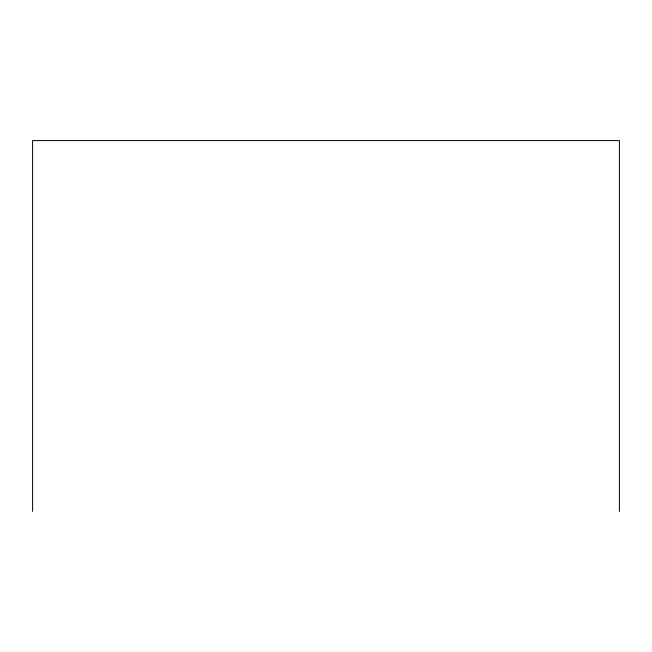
<?xml version="1.0" encoding="UTF-8"?>
<svg xmlns="http://www.w3.org/2000/svg" width="652" height="652" viewBox="0 0 652 652"><rect width="100%" height="100%" fill="white"/><g stroke="black" fill="none" stroke-linecap="round" stroke-linejoin="round"><path stroke-width="0.98" d="M619.4 511.421L619.4 140.579L32.6 140.579L32.6 511.421"/></g></svg>
